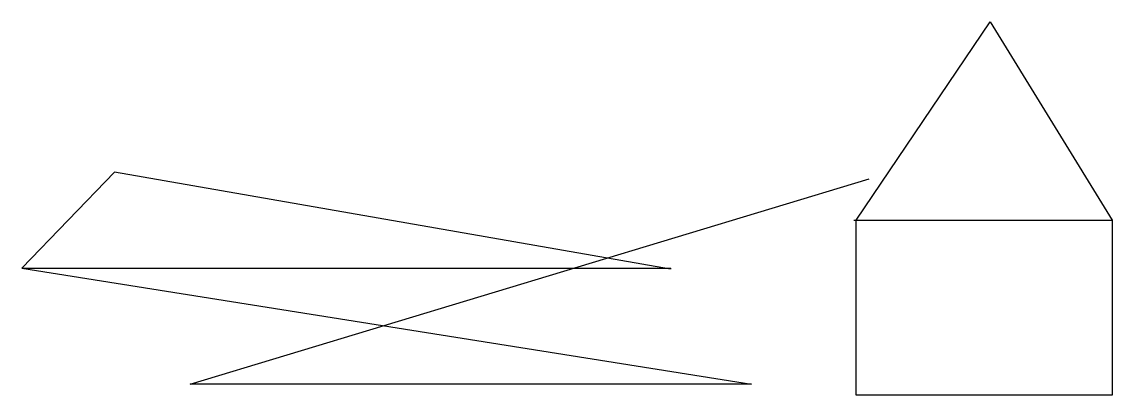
# Model space of a CAD drawing. Header units: millimetres. Extents: x 750 to 4286, y 1132 to 2342.
import ezdxf

# ---------------------------------------------------------------- set-up
doc = ezdxf.new("R2010")
doc.units = ezdxf.units.MM

msp = doc.modelspace()

# ---------------------------------------------------------------- linework, layer by layer
for p, q in [((3456.3, 1699.4), (3890.7, 2342)), ((3890.7, 2342), (4286.1, 1699.4)), ((1050.6, 1855.2), (749.9, 1543.6)), ((2853.8, 1539.8), (1050.6, 1855.2)), ((1295.7, 1168.1), (3498.1, 1832.9)), ((3448, 1699.4), (4286.1, 1699.4)), ((3456.3, 1131.9), (3456.3, 1699.4)), ((4286.1, 1699.4), (4286.1, 1131.9)), ((749.9, 1543.6), (2854.9, 1543.6)), ((749.9, 1543.6), (3116.6, 1168.1)), ((2854.6, 1542.6), (2853.8, 1539.8)), ((3116.6, 1168.1), (1295.7, 1168.1)), ((4286.1, 1131.9), (3456.3, 1131.9))]:
    msp.add_line(p, q)

doc.saveas('drawing.dxf')
